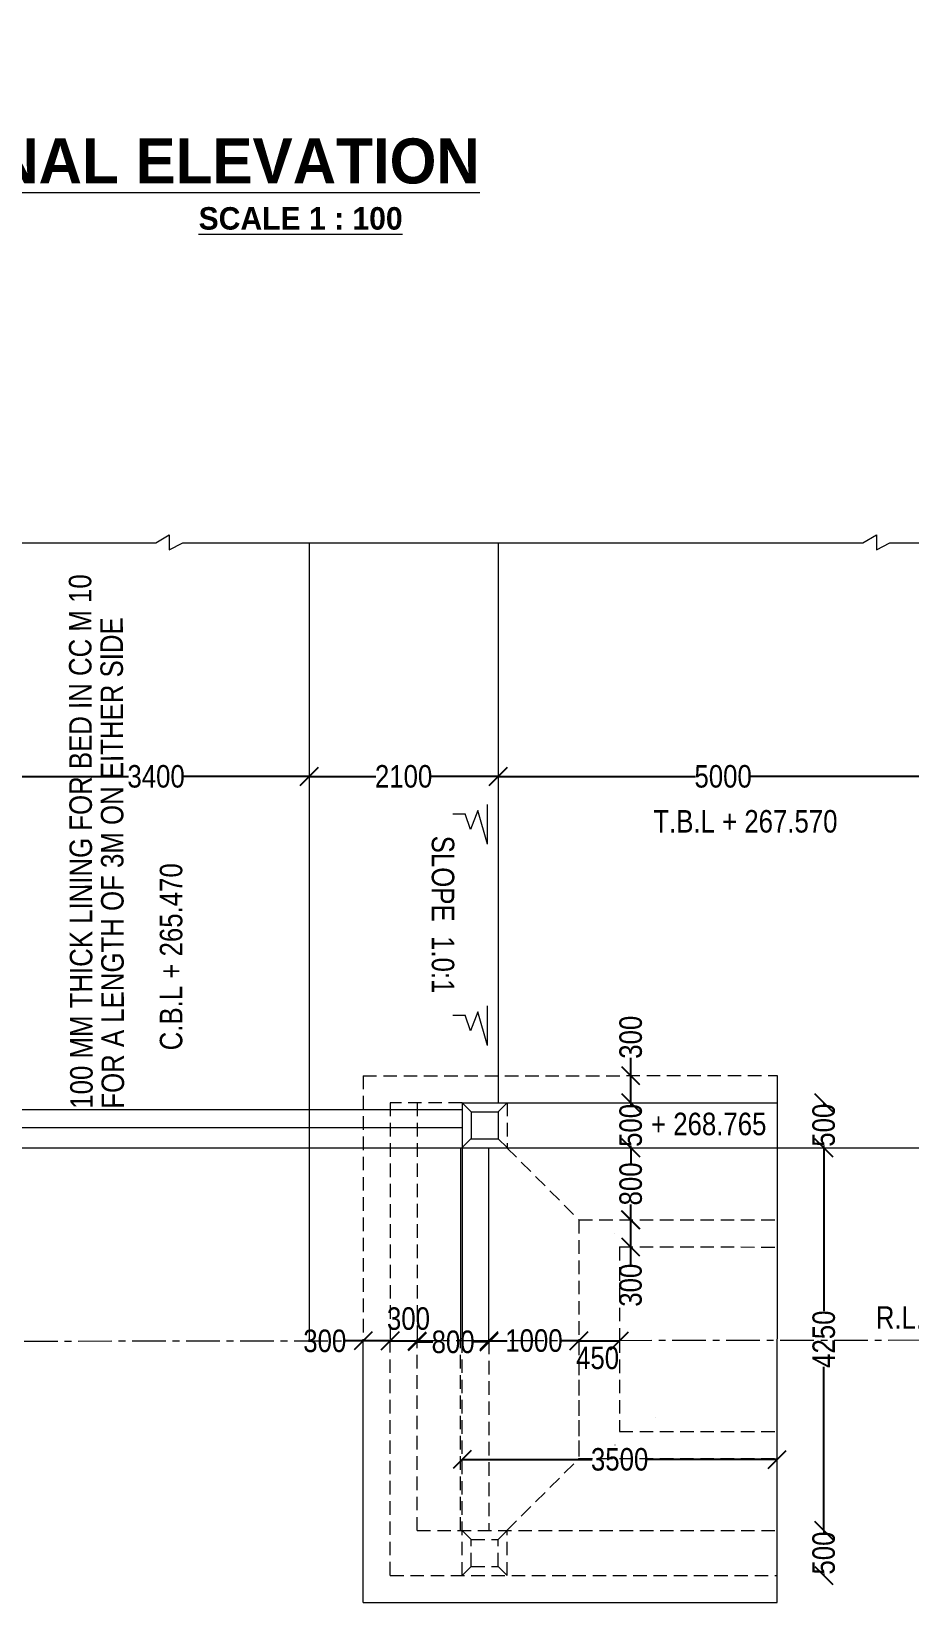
# Model space of a CAD drawing. Header units: millimetres. Extents: x 553923 to 630645, y 36209 to 87636.
# Drawn here: x 580955 to 590712, y 60278 to 77726 of the extents above; entities that cross this region are included whole.
import ezdxf
from ezdxf.enums import TextEntityAlignment as Align

# ---------------------------------------------------------------- set-up
doc = ezdxf.new("R2010")
doc.units = ezdxf.units.MM
doc.header["$LTSCALE"] = 300
doc.header["$MEASUREMENT"] = 0
doc.linetypes.add('CENTER', pattern=[2, 1.25, -0.25, 0.25, -0.25])
doc.linetypes.add('DASHED', pattern=[0.75, 0.5, -0.25])
doc.layers.add('MAIN', color=7, linetype='Continuous')
doc.styles.add('ARIAL NARROW', font='ARIALN.TTF', dxfattribs={"height": 250})
doc.styles.add('CITYBLUEPR', font='cityb___.ttf')
doc.dimstyles.get("Standard").update_dxf_attribs({"dimtxt": 200, "dimasz": 200, "dimexe": 0.18, "dimexo": 0.0625, "dimgap": 0.09, "dimtad": 0, "dimdec": 0, "dimzin": 0, "dimdsep": 46, "dimtxsty": 'ARIAL NARROW', "dimcen": 0.0851, "dimdle": 0.1, "dimse1": 1, "dimse2": 1, "dimadec": 0, "dimazin": 0, "dimtfac": 1, "dimtdec": 0, "dimtofl": 0, "dimtmove": 0, "dimatfit": 3, "dimfxl": 1, "dimtolj": 1, "dimtzin": 0, "dimarcsym": 0})
doc.dimstyles.new('STANDARD$0', dxfattribs={"dimscale": 88.888889, "dimtxt": 0.02, "dimasz": 0.02, "dimexe": 0.05, "dimexo": 0.1, "dimgap": 0.002, "dimtad": 2, "dimdec": 0, "dimzin": 1, "dimdsep": 46, "dimtxsty": 'Standard', "dimcen": 0.09, "dimadec": 0, "dimazin": 0, "dimtfac": 1, "dimtdec": 4, "dimtofl": 0, "dimtmove": 0, "dimatfit": 3, "dimfxl": 1, "dimtolj": 1, "dimtzin": 1, "dimarcsym": 0})

# ---------------------------------------------------------------- blocks, each defined once
blk = doc.blocks.new('_Oblique')
at = {"color": 0, "linetype": 'ByBlock', "lineweight": -2}
blk.add_line((-0.5, -0.5), (0.5, 0.5), dxfattribs=at)
blk = doc.blocks.new('*D3')
at = {"layer": 'Defpoints', "color": 0, "linetype": 'ByBlock', "lineweight": 9, "transparency": 16777216}
for p in [(580640, 69452), (584040, 69452), (584040, 69452)]:
    blk.add_point(p, dxfattribs=at)
at = {"layer": 'MAIN', "color": 0, "linetype": 'ByBlock', "lineweight": -2, "transparency": 16777216}
for p, q in [((580640, 69452), (582034, 69452)), ((584040, 69452), (582646, 69452))]:
    blk.add_line(p, q, dxfattribs=at)
at = {"layer": 'MAIN', "color": 0, "linetype": 'ByBlock', "lineweight": -2, "transparency": 16777216, "xscale": 200, "yscale": 200, "zscale": 200, "rotation": 180}
blk.add_blockref('_Oblique', (580640, 69452), dxfattribs=at)
at = {"layer": 'MAIN', "color": 0, "linetype": 'ByBlock', "lineweight": -2, "transparency": 16777216, "xscale": 200, "yscale": 200, "zscale": 200}
blk.add_blockref('_Oblique', (584040, 69452), dxfattribs=at)
at = {"layer": 'MAIN', "color": 0, "linetype": 'ByBlock', "lineweight": 9, "transparency": 16777216, "insert": (582340, 69452), "char_height": 250, "attachment_point": 5, "style": 'ARIAL NARROW'}
blk.add_mtext('\\A1;3400', dxfattribs=at)
blk = doc.blocks.new('*D4')
at = {"layer": 'Defpoints', "color": 0, "linetype": 'ByBlock', "lineweight": 9, "transparency": 16777216}
for p in [(591140, 77726), (586140, 69452), (591140, 69452)]:
    blk.add_point(p, dxfattribs=at)
at = {"layer": 'MAIN', "color": 0, "linetype": 'ByBlock', "lineweight": -2, "transparency": 16777216}
for p, q in [((586140, 69452), (588334, 69452)), ((591140, 69452), (588946, 69452))]:
    blk.add_line(p, q, dxfattribs=at)
at = {"layer": 'MAIN', "color": 0, "linetype": 'ByBlock', "lineweight": -2, "transparency": 16777216, "xscale": 200, "yscale": 200, "zscale": 200, "rotation": 180}
blk.add_blockref('_Oblique', (586140, 69452), dxfattribs=at)
at = {"layer": 'MAIN', "color": 0, "linetype": 'ByBlock', "lineweight": -2, "transparency": 16777216, "xscale": 200, "yscale": 200, "zscale": 200}
blk.add_blockref('_Oblique', (591140, 69452), dxfattribs=at)
at = {"layer": 'MAIN', "color": 0, "linetype": 'ByBlock', "lineweight": 9, "transparency": 16777216, "insert": (588640, 69452), "char_height": 250, "attachment_point": 5, "style": 'ARIAL NARROW'}
blk.add_mtext('\\A1;5000', dxfattribs=at)
blk = doc.blocks.new('*D5')
at = {"layer": 'Defpoints', "color": 0, "linetype": 'ByBlock', "lineweight": 9, "transparency": 16777216}
for p in [(585740, 63202), (589240, 63202), (585740, 61867)]:
    blk.add_point(p, dxfattribs=at)
at = {"layer": 'MAIN', "color": 0, "linetype": 'ByBlock', "lineweight": -2, "transparency": 16777216}
for p, q in [((585740, 61867), (587185, 61867)), ((589240, 61867), (587796, 61867))]:
    blk.add_line(p, q, dxfattribs=at)
at = {"layer": 'MAIN', "color": 0, "linetype": 'ByBlock', "lineweight": -2, "transparency": 16777216, "xscale": 200, "yscale": 200, "zscale": 200, "rotation": 180}
blk.add_blockref('_Oblique', (585740, 61867), dxfattribs=at)
at = {"layer": 'MAIN', "color": 0, "linetype": 'ByBlock', "lineweight": -2, "transparency": 16777216, "xscale": 200, "yscale": 200, "zscale": 200}
blk.add_blockref('_Oblique', (589240, 61867), dxfattribs=at)
at = {"layer": 'MAIN', "color": 0, "linetype": 'ByBlock', "lineweight": 9, "transparency": 16777216, "insert": (587490, 61867), "char_height": 250, "attachment_point": 5, "style": 'ARIAL NARROW'}
blk.add_mtext('\\A1;3500', dxfattribs=at)
blk = doc.blocks.new('*D7')
at = {"layer": 'Defpoints', "color": 0, "linetype": 'ByBlock', "lineweight": 9, "transparency": 16777216}
for p in [(590116, 65328), (589759, 61078), (590116, 61078)]:
    blk.add_point(p, dxfattribs=at)
at = {"layer": 'MAIN', "color": 0, "linetype": 'ByBlock', "lineweight": -2, "transparency": 16777216}
for p, q in [((589759, 65329), (589759, 63513)), ((589759, 61078), (589759, 62894))]:
    blk.add_line(p, q, dxfattribs=at)
at = {"layer": 'MAIN', "color": 0, "linetype": 'ByBlock', "lineweight": -2, "transparency": 16777216, "xscale": 200, "yscale": 200, "zscale": 200}
for p, rotation in [((589759, 65328), 90), ((589759, 61078), 270)]:
    blk.add_blockref('_Oblique', p, dxfattribs=dict(at, rotation=rotation))
at = {"layer": 'MAIN', "color": 0, "linetype": 'ByBlock', "lineweight": 9, "transparency": 16777216, "insert": (589759, 63203), "char_height": 250, "attachment_point": 5, "rotation": 90, "style": 'ARIAL NARROW'}
blk.add_mtext('\\A1;4250', dxfattribs=at)
blk = doc.blocks.new('*D8')
at = {"color": 0, "linetype": 'DASHED', "lineweight": -2, "transparency": 16777216}
for p, q in [((589758, 61079), (589758, 61055)), ((589758, 60578), (589758, 60602))]:
    blk.add_line(p, q, dxfattribs=at)
at = {"layer": 'Defpoints', "color": 0, "linetype": 'DASHED', "lineweight": 9, "transparency": 16777216}
for p in [(588600, 61078), (588600, 60579), (589758, 60579)]:
    blk.add_point(p, dxfattribs=at)
at = {"color": 0, "linetype": 'DASHED', "lineweight": -2, "transparency": 16777216, "xscale": 200, "yscale": 200, "zscale": 200}
for p, rotation in [((589758, 61078), 90), ((589758, 60579), 270)]:
    blk.add_blockref('_Oblique', p, dxfattribs=dict(at, rotation=rotation))
at = {"color": 0, "linetype": 'DASHED', "lineweight": 9, "transparency": 16777216, "insert": (589758, 60828), "char_height": 250, "attachment_point": 5, "rotation": 90, "style": 'ARIAL NARROW'}
blk.add_mtext('\\A1;500', dxfattribs=at)
blk = doc.blocks.new('*D6')
at = {"layer": 'Defpoints', "color": 0, "linetype": 'ByBlock', "lineweight": 9, "transparency": 16777216}
for p in [(588600, 65829), (588600, 65329), (589758, 65329)]:
    blk.add_point(p, dxfattribs=at)
at = {"layer": 'MAIN', "color": 0, "linetype": 'ByBlock', "lineweight": -2, "transparency": 16777216}
for p, q in [((589758, 65829), (589758, 65805)), ((589758, 65329), (589758, 65353))]:
    blk.add_line(p, q, dxfattribs=at)
at = {"layer": 'MAIN', "color": 0, "linetype": 'ByBlock', "lineweight": -2, "transparency": 16777216, "xscale": 200, "yscale": 200, "zscale": 200}
for p, rotation in [((589758, 65829), 90), ((589758, 65329), 270)]:
    blk.add_blockref('_Oblique', p, dxfattribs=dict(at, rotation=rotation))
at = {"layer": 'MAIN', "color": 0, "linetype": 'ByBlock', "lineweight": 9, "transparency": 16777216, "insert": (589758, 65579), "char_height": 250, "attachment_point": 5, "rotation": 90, "style": 'ARIAL NARROW'}
blk.add_mtext('\\A1;500', dxfattribs=at)
blk = doc.blocks.new('*D35')
at = {"layer": 'Defpoints', "color": 0, "linetype": 'ByBlock', "lineweight": 9, "transparency": 16777216}
for p in [(584040, 69452), (586140, 69452), (586140, 69452)]:
    blk.add_point(p, dxfattribs=at)
at = {"layer": 'MAIN', "color": 0, "linetype": 'ByBlock', "lineweight": -2, "transparency": 16777216}
for p, q in [((584040, 69452), (584782, 69452)), ((586140, 69452), (585397, 69452))]:
    blk.add_line(p, q, dxfattribs=at)
at = {"layer": 'MAIN', "color": 0, "linetype": 'ByBlock', "lineweight": -2, "transparency": 16777216, "xscale": 200, "yscale": 200, "zscale": 200, "rotation": 180}
blk.add_blockref('_Oblique', (584040, 69452), dxfattribs=at)
at = {"layer": 'MAIN', "color": 0, "linetype": 'ByBlock', "lineweight": -2, "transparency": 16777216, "xscale": 200, "yscale": 200, "zscale": 200}
blk.add_blockref('_Oblique', (586140, 69452), dxfattribs=at)
at = {"layer": 'MAIN', "color": 0, "linetype": 'ByBlock', "lineweight": 9, "transparency": 16777216, "insert": (585090, 69452), "char_height": 250, "attachment_point": 5, "style": 'ARIAL NARROW'}
blk.add_mtext('\\A1;2100', dxfattribs=at)
blk = doc.blocks.new('*D38')
at = {"layer": 'Defpoints', "color": 0, "linetype": 'ByBlock', "lineweight": 9, "transparency": 16777216}
for p in [(584940, 63183), (585240, 63183), (585240, 63183)]:
    blk.add_point(p, dxfattribs=at)
at = {"layer": 'MAIN', "color": 0, "linetype": 'ByBlock', "lineweight": -2, "transparency": 16777216}
blk.add_line((584940, 63183), (585240, 63183), dxfattribs=at)
at = {"layer": 'MAIN', "color": 0, "linetype": 'ByBlock', "lineweight": -2, "transparency": 16777216, "xscale": 200, "yscale": 200, "zscale": 200, "rotation": 180}
blk.add_blockref('_Oblique', (584940, 63183), dxfattribs=at)
at = {"layer": 'MAIN', "color": 0, "linetype": 'ByBlock', "lineweight": -2, "transparency": 16777216, "xscale": 200, "yscale": 200, "zscale": 200}
blk.add_blockref('_Oblique', (585240, 63183), dxfattribs=at)
at = {"layer": 'MAIN', "color": 0, "linetype": 'ByBlock', "lineweight": 9, "transparency": 16777216, "insert": (585144, 63430), "char_height": 250, "attachment_point": 5, "style": 'ARIAL NARROW'}
blk.add_mtext('\\A1;300', dxfattribs=at)
blk = doc.blocks.new('*D39')
at = {"layer": 'Defpoints', "color": 0, "linetype": 'ByBlock', "lineweight": 9, "transparency": 16777216}
for p in [(584640, 63183), (584640, 63183), (584940, 63183)]:
    blk.add_point(p, dxfattribs=at)
at = {"layer": 'MAIN', "color": 0, "linetype": 'ByBlock', "lineweight": -2, "transparency": 16777216}
for p, q in [((584640, 63183), (584440, 63183)), ((584940, 63183), (584640, 63183))]:
    blk.add_line(p, q, dxfattribs=at)
at = {"layer": 'MAIN', "color": 0, "linetype": 'ByBlock', "lineweight": -2, "transparency": 16777216, "xscale": 200, "yscale": 200, "zscale": 200, "rotation": 180}
blk.add_blockref('_Oblique', (584640, 63183), dxfattribs=at)
at = {"layer": 'MAIN', "color": 0, "linetype": 'ByBlock', "lineweight": -2, "transparency": 16777216, "xscale": 200, "yscale": 200, "zscale": 200}
blk.add_blockref('_Oblique', (584940, 63183), dxfattribs=at)
at = {"layer": 'MAIN', "color": 0, "linetype": 'ByBlock', "lineweight": 9, "transparency": 16777216, "insert": (584214, 63183), "char_height": 250, "attachment_point": 5, "style": 'ARIAL NARROW'}
blk.add_mtext('\\A1;300', dxfattribs=at)
blk = doc.blocks.new('*D40')
at = {"layer": 'Defpoints', "color": 0, "linetype": 'ByBlock', "lineweight": 9, "transparency": 16777216}
for p in [(586038, 63185), (587038, 63186), (587038, 63185)]:
    blk.add_point(p, dxfattribs=at)
at = {"layer": 'MAIN', "color": 0, "linetype": 'ByBlock', "lineweight": -2, "transparency": 16777216}
for p, q in [((586038, 63186), (586242, 63186)), ((587038, 63186), (586834, 63186))]:
    blk.add_line(p, q, dxfattribs=at)
at = {"layer": 'MAIN', "color": 0, "linetype": 'ByBlock', "lineweight": -2, "transparency": 16777216, "xscale": 200, "yscale": 200, "zscale": 200, "rotation": 180}
blk.add_blockref('_Oblique', (586038, 63186), dxfattribs=at)
at = {"layer": 'MAIN', "color": 0, "linetype": 'ByBlock', "lineweight": -2, "transparency": 16777216, "xscale": 200, "yscale": 200, "zscale": 200}
blk.add_blockref('_Oblique', (587038, 63186), dxfattribs=at)
at = {"layer": 'MAIN', "color": 0, "linetype": 'ByBlock', "lineweight": 9, "transparency": 16777216, "insert": (586538, 63186), "char_height": 250, "attachment_point": 5, "style": 'ARIAL NARROW'}
blk.add_mtext('\\A1;1000', dxfattribs=at)
blk = doc.blocks.new('*D47')
at = {"layer": 'Defpoints', "color": 0, "linetype": 'ByBlock', "lineweight": 9, "transparency": 16777216}
for p in [(585240, 63172), (586040, 63172), (586040, 63172)]:
    blk.add_point(p, dxfattribs=at)
at = {"layer": 'MAIN', "color": 0, "linetype": 'ByBlock', "lineweight": -2, "transparency": 16777216}
for p, q in [((585240, 63172), (585414, 63172)), ((586040, 63172), (585867, 63172))]:
    blk.add_line(p, q, dxfattribs=at)
at = {"layer": 'MAIN', "color": 0, "linetype": 'ByBlock', "lineweight": -2, "transparency": 16777216, "xscale": 200, "yscale": 200, "zscale": 200, "rotation": 180}
blk.add_blockref('_Oblique', (585240, 63172), dxfattribs=at)
at = {"layer": 'MAIN', "color": 0, "linetype": 'ByBlock', "lineweight": -2, "transparency": 16777216, "xscale": 200, "yscale": 200, "zscale": 200}
blk.add_blockref('_Oblique', (586040, 63172), dxfattribs=at)
at = {"layer": 'MAIN', "color": 0, "linetype": 'ByBlock', "lineweight": 9, "transparency": 16777216, "insert": (585640, 63172), "char_height": 250, "attachment_point": 5, "style": 'ARIAL NARROW'}
blk.add_mtext('\\A1;800', dxfattribs=at)
blk = doc.blocks.new('*D48')
at = {"layer": 'Defpoints', "color": 0, "linetype": 'ByBlock', "lineweight": 9, "transparency": 16777216}
for p in [(587038, 63185), (587487, 63186), (587487, 63186)]:
    blk.add_point(p, dxfattribs=at)
at = {"layer": 'MAIN', "color": 0, "linetype": 'ByBlock', "lineweight": -2, "transparency": 16777216}
blk.add_line((587037, 63186), (587487, 63186), dxfattribs=at)
at = {"layer": 'MAIN', "color": 0, "linetype": 'ByBlock', "lineweight": -2, "transparency": 16777216, "xscale": 200, "yscale": 200, "zscale": 200, "rotation": 180}
blk.add_blockref('_Oblique', (587038, 63186), dxfattribs=at)
at = {"layer": 'MAIN', "color": 0, "linetype": 'ByBlock', "lineweight": -2, "transparency": 16777216, "xscale": 200, "yscale": 200, "zscale": 200}
blk.add_blockref('_Oblique', (587487, 63186), dxfattribs=at)
at = {"layer": 'MAIN', "color": 0, "linetype": 'ByBlock', "lineweight": 9, "transparency": 16777216, "insert": (587245, 62994), "char_height": 250, "attachment_point": 5, "style": 'ARIAL NARROW'}
blk.add_mtext('\\A1;450', dxfattribs=at)
blk = doc.blocks.new('*D50')
at = {"layer": 'Defpoints', "color": 0, "linetype": 'ByBlock', "lineweight": 9, "transparency": 16777216}
for p in [(587614, 65327), (587614, 65327), (587614, 64527)]:
    blk.add_point(p, dxfattribs=at)
at = {"layer": 'MAIN', "color": 0, "linetype": 'ByBlock', "lineweight": -2, "transparency": 16777216}
for p, q in [((587614, 65327), (587614, 65153)), ((587614, 64527), (587614, 64700))]:
    blk.add_line(p, q, dxfattribs=at)
at = {"layer": 'MAIN', "color": 0, "linetype": 'ByBlock', "lineweight": -2, "transparency": 16777216, "xscale": 200, "yscale": 200, "zscale": 200}
for p, rotation in [((587614, 65327), 90), ((587614, 64527), 270)]:
    blk.add_blockref('_Oblique', p, dxfattribs=dict(at, rotation=rotation))
at = {"layer": 'MAIN', "color": 0, "linetype": 'ByBlock', "lineweight": 9, "transparency": 16777216, "insert": (587614, 64927), "char_height": 250, "attachment_point": 5, "rotation": 90, "style": 'ARIAL NARROW'}
blk.add_mtext('\\A1;800', dxfattribs=at)
blk = doc.blocks.new('*D51')
at = {"layer": 'Defpoints', "color": 0, "linetype": 'ByBlock', "lineweight": 9, "transparency": 16777216}
for p in [(587614, 65826), (587614, 65826), (587614, 65327)]:
    blk.add_point(p, dxfattribs=at)
at = {"layer": 'MAIN', "color": 0, "linetype": 'ByBlock', "lineweight": -2, "transparency": 16777216}
for p, q in [((587614, 65826), (587614, 65803)), ((587614, 65327), (587614, 65350))]:
    blk.add_line(p, q, dxfattribs=at)
at = {"layer": 'MAIN', "color": 0, "linetype": 'ByBlock', "lineweight": -2, "transparency": 16777216, "xscale": 200, "yscale": 200, "zscale": 200}
for p, rotation in [((587614, 65826), 90), ((587614, 65327), 270)]:
    blk.add_blockref('_Oblique', p, dxfattribs=dict(at, rotation=rotation))
at = {"layer": 'MAIN', "color": 0, "linetype": 'ByBlock', "lineweight": 9, "transparency": 16777216, "insert": (587614, 65577), "char_height": 250, "attachment_point": 5, "rotation": 90, "style": 'ARIAL NARROW'}
blk.add_mtext('\\A1;500', dxfattribs=at)
blk = doc.blocks.new('*D52')
at = {"layer": 'Defpoints', "color": 0, "linetype": 'ByBlock', "lineweight": 9, "transparency": 16777216}
for p in [(587614, 66129), (587614, 66129), (587614, 65829)]:
    blk.add_point(p, dxfattribs=at)
at = {"layer": 'MAIN', "color": 0, "linetype": 'ByBlock', "lineweight": -2, "transparency": 16777216}
for p, q in [((587614, 66129), (587614, 66329)), ((587614, 65829), (587614, 66129))]:
    blk.add_line(p, q, dxfattribs=at)
at = {"layer": 'MAIN', "color": 0, "linetype": 'ByBlock', "lineweight": -2, "transparency": 16777216, "xscale": 200, "yscale": 200, "zscale": 200}
for p, rotation in [((587614, 66129), 90), ((587614, 65829), 270)]:
    blk.add_blockref('_Oblique', p, dxfattribs=dict(at, rotation=rotation))
at = {"layer": 'MAIN', "color": 0, "linetype": 'ByBlock', "lineweight": 9, "transparency": 16777216, "insert": (587614, 66556), "char_height": 250, "attachment_point": 5, "rotation": 90, "style": 'ARIAL NARROW'}
blk.add_mtext('\\A1;300', dxfattribs=at)
blk = doc.blocks.new('*D53')
at = {"layer": 'Defpoints', "color": 0, "linetype": 'ByBlock', "lineweight": 9, "transparency": 16777216}
for p in [(587604, 64528), (587604, 64228), (587612, 64228)]:
    blk.add_point(p, dxfattribs=at)
at = {"layer": 'MAIN', "color": 0, "linetype": 'ByBlock', "lineweight": -2, "transparency": 16777216}
for p, q in [((587612, 64528), (587612, 64228)), ((587612, 64228), (587612, 64028))]:
    blk.add_line(p, q, dxfattribs=at)
at = {"layer": 'MAIN', "color": 0, "linetype": 'ByBlock', "lineweight": -2, "transparency": 16777216, "xscale": 200, "yscale": 200, "zscale": 200}
for p, rotation in [((587612, 64528), 90), ((587612, 64228), 270)]:
    blk.add_blockref('_Oblique', p, dxfattribs=dict(at, rotation=rotation))
at = {"layer": 'MAIN', "color": 0, "linetype": 'ByBlock', "lineweight": 9, "transparency": 16777216, "insert": (587612, 63802), "char_height": 250, "attachment_point": 5, "rotation": 90, "style": 'ARIAL NARROW'}
blk.add_mtext('\\A1;300', dxfattribs=at)
blk = doc.blocks.new('*D56')
at = {"layer": 'Defpoints', "color": 0, "linetype": 'ByBlock', "lineweight": 9, "transparency": 16777216}
for p in [(576797, 65328), (576797, 65328), (587345, 64527)]:
    blk.add_point(p, dxfattribs=at)
at = {"layer": 'MAIN', "color": 0, "linetype": 'ByBlock', "lineweight": -2, "transparency": 16777216}
for p, q in [((576797, 65328), (576797, 65154)), ((576797, 64527), (576797, 64701))]:
    blk.add_line(p, q, dxfattribs=at)
at = {"layer": 'MAIN', "color": 0, "linetype": 'ByBlock', "lineweight": -2, "transparency": 16777216, "xscale": 200, "yscale": 200, "zscale": 200}
for p, rotation in [((576797, 65328), 90), ((576797, 64527), 270)]:
    blk.add_blockref('_Oblique', p, dxfattribs=dict(at, rotation=rotation))
at = {"layer": 'MAIN', "color": 0, "linetype": 'ByBlock', "lineweight": 9, "transparency": 16777216, "insert": (576797, 64928), "char_height": 250, "attachment_point": 5, "rotation": 90, "style": 'ARIAL NARROW'}
blk.add_mtext('\\A1;800', dxfattribs=at)

msp = doc.modelspace()

# ---------------------------------------------------------------- linework, layer by layer
at = {"color": 0, "linetype": 'ByBlock', "lineweight": 9}
for p, q in [((584039.7, 72045.3), (584039.9, 63202.4)), ((586139.8, 72045.3), (586139.9, 65829.3)), ((589240.4, 66129.4), (589240.6, 63205.2)), ((585740.2, 65829.3), (589240.4, 65829.4)), ((585740.2, 65829.3), (585740.4, 63204.8)), ((585840.2, 65728.8), (585740.2, 65829.3)), ((586140.2, 65728.8), (586240.2, 65829.3)), ((578941.5, 65752.4), (585740.3, 65752.2)), ((585840.2, 65728.8), (585840.2, 65429.8)), ((585840.7, 65729.3), (586139.7, 65729.3)), ((586140.2, 65728.8), (586140.2, 65429.8)), ((578941.5, 65552.4), (585740.3, 65552.2)), ((565136.4, 65327.9), (601048.8, 65325.9)), ((585720.2, 65329.3), (585720.4, 63204.8)), ((585840.2, 65429.8), (585740.2, 65329.8)), ((585840.7, 65429.3), (586139.7, 65429.3)), ((586038, 63186), (586038.2, 65327.1)), ((586139.7, 65429.3), (586240.2, 65329.9)), ((584640.1, 60278.4), (584640.3, 63202.5)), ((589240.4, 60277.8), (589240.6, 63202)), ((585840.2, 60678.4), (585740.2, 60577.9)), ((584640.6, 60277.9), (589240.4, 60277.8))]:
    msp.add_line(p, q, dxfattribs=at)
at = {"color": 0, "linetype": 'DASHED', "lineweight": 9}
for p, q in [((584640.1, 66128.8), (584640.3, 63204.7)), ((584640.6, 66129.3), (589240.4, 66129.4)), ((584939.6, 65828.8), (584939.8, 63204.2)), ((585740.2, 65829.3), (584940.1, 65829.3)), ((585240.2, 65829.3), (585240.3, 63204.8)), ((586240.2, 65829.3), (586240.2, 65327.1)), ((585740.3, 65327.1), (585740.4, 63202.4)), ((586237.6, 65329.3), (587038, 64526.7)), ((587038.1, 64526.7), (587037.9, 61877)), ((587038, 64526.7), (589238, 64526.6)), ((587488.1, 64226.7), (587488, 63202.3)), ((587488.1, 64226.7), (589238, 64226.6)), ((584940.1, 60578.4), (584940.3, 63183.1)), ((585240.2, 61077.9), (585240.3, 63202.4)), ((585720.2, 61077.9), (585720.4, 63202.4)), ((585740.2, 60577.9), (585740.4, 63202.4)), ((586038.3, 63186.1), (586038.4, 61077.9)), ((587038, 63202.3), (587038, 61877)), ((587488, 63202.3), (587488.5, 62177)), ((587488.4, 62177), (589237.9, 62176.9)), ((586237.6, 61077.9), (587037.4, 61877)), ((587037.4, 61877), (589237.9, 61876.9)), ((585240.2, 61077.9), (589240.5, 61077.6)), ((585840.2, 60977.4), (585740.2, 61077.4)), ((586139.7, 60977.9), (586240.2, 61077.4)), ((586240.2, 60577.9), (586240.2, 61077.9)), ((585840.2, 60678.4), (585840.2, 60977.4)), ((585840.7, 60977.9), (586139.7, 60977.9)), ((586140.2, 60678.4), (586140.2, 60977.4)), ((584940.6, 60577.9), (589240.4, 60577.8)), ((585840.7, 60677.9), (586139.7, 60677.9)), ((586140.2, 60678.4), (586240.2, 60577.9))]:
    msp.add_line(p, q, dxfattribs=at)
for centre, start, end in [((584640.6, 66128.8), 90.00139, 180.00417), ((584739.6, 66128.8), 90.00139, 180.00417), ((584940.1, 65828.8), 90.00417, 180.00417), ((585840.7, 60977.4), 89.99861, 179.99583)]:
    msp.add_arc(centre, 0.5, start, end, dxfattribs=at)
at = {"color": 0, "linetype": 'ByBlock', "lineweight": 9}
for centre, start, end in [((585039.7, 65828.8), 90.00417, 179.99861), ((585840.7, 65728.8), 90.00139, 180.00417), ((586139.7, 65728.8), 0.00417, 90.00139), ((585840.7, 65429.8), 180.00417, 270.00139), ((586139.7, 65429.8), 270.00139, 0.00417), ((587436.4, 64376.5), 89.99606, 179.99583), ((587886.2, 62328.2), 179.99583, 269.99583), ((587438.8, 62028.3), 179.99583, 269.99583), ((586139.7, 60977.4), 359.99583, 89.99861), ((584940.6, 60578.4), 179.99583, 269.99861), ((585039.6, 60578.4), 179.99861, 269.99861), ((585840.7, 60678.4), 179.99583, 269.99861), ((586139.7, 60678.4), 269.99861, 359.99583), ((584640.6, 60278.4), 179.99583, 269.99861), ((584739.6, 60278.4), 179.99583, 269.99861)]:
    msp.add_arc(centre, 0.5, start, end, dxfattribs=at)
at = {"layer": 'MAIN', "color": 0, "lineweight": 9}
for p, q in [((582336.9, 72045.3), (582486.9, 72133.9)), ((582486.9, 72133.9), (582486.9, 71968.8)), ((590192.3, 72045.3), (590342.3, 72133.9)), ((590342.3, 72133.9), (590342.3, 71968.8)), ((570256.3, 72045.3), (582336.9, 72045.3)), ((582486.9, 71968.8), (582636.9, 72045.3)), ((582636.9, 72045.3), (590192.3, 72045.3)), ((590342.3, 71968.8), (590492.3, 72045.3)), ((590492.3, 72045.3), (599575.2, 72044.7)), ((586021.6, 68700.5), (586021.6, 69140.2)), ((585637.1, 69036.8), (585772.9, 69037.9)), ((585832.9, 68862.8), (585772.9, 69037.9)), ((585913.1, 69074.2), (585832.9, 68862.8)), ((586021.6, 68700.5), (585913.1, 69074.2)), ((585913.1, 66839.2), (585832.9, 66627.9)), ((586021.6, 66465.6), (585913.1, 66839.2)), ((586021.6, 66465.6), (586021.6, 66905.3)), ((585637.1, 66801.9), (585772.9, 66803)), ((585832.9, 66627.9), (585772.9, 66803))]:
    msp.add_line(p, q, dxfattribs=at)
at = {"layer": 'MAIN', "color": 0, "linetype": 'CENTER', "lineweight": 9}
msp.add_line((601048.9, 63202.9), (565137, 63158.3), dxfattribs=at)

# ---------------------------------------------------------------- texts
at = {"layer": 'MAIN', "color": 0, "lineweight": 9, "style": 'CITYBLUEPR'}
for s, height, p in [('%%uSECTIONAL ELEVATION', 500, (581999.8, 76037.6)), ('%%uSCALE 1 : 100', 250, (583945.8, 75525))]:
    msp.add_text(s, height=height, dxfattribs=at).set_placement(p, align=Align.CENTER)
at = {"layer": 'MAIN', "color": 0, "lineweight": 9, "style": 'ARIAL NARROW'}
for s, rotation, p in [('100 MM THICK LINING FOR BED IN CC M 10', 90.1549, (581635.9, 65763)), ('FOR A LENGTH OF 3M ON EITHER SIDE', 90.1549, (581984.9, 65763)), ('C.B.L + 265.470', 90, (582631.2, 66410.8)), ('+ 268.765', 360, (587839, 65468))]:
    msp.add_text(s, height=250, rotation=rotation, dxfattribs=at).set_placement(p)
for s, p in [('T.B.L + 267.570', (587864.6, 68829.1)), ('R.L. + 268.165', (590336.6, 63317.9))]:
    msp.add_text(s, height=250, dxfattribs=at).set_placement(p)
at = {"layer": 'MAIN', "color": 0, "lineweight": 9, "insert": (585525.9, 68794.4), "char_height": 250, "attachment_point": 4, "rotation": 270, "style": 'ARIAL NARROW'}
msp.add_mtext('SLOPE  1.0:1', dxfattribs=at)

# ---------------------------------------------------------------- dimensions: what is measured, and where the dimension line sits
at = {"color": 0, "linetype": 'DASHED', "lineweight": 9}
dim = msp.add_linear_dim(base=(589757.7, 60578.5), p1=(588600.3, 61078.5), p2=(588600.3, 60578.5), angle=90, dimstyle='Standard', override={"dimtxt": 250, "dimblk1": 'Oblique', "dimblk2": 'Oblique', "dimsah": 1}, dxfattribs=at)
dim.commit()
dim.dimension.update_dxf_attribs({"geometry": '*D8', "text_midpoint": (589757.7, 60828.5)})
at = {"layer": 'MAIN', "color": 0, "linetype": 'ByBlock', "lineweight": 9}
for base, p1, p2, dimstyle, override, picture, middle in [((591139.8, 69451.9), (586139.8, 69451.9), (591139.8, 77726.2), 'Standard', {"dimtxt": 250, "dimblk1": 'Oblique', "dimblk2": 'Oblique', "dimsah": 1}, '*D4', (588639.8, 69451.9)), ((584039.8, 69452), (580639.8, 69452.1), (584039.8, 69452), 'Standard', {"dimtxt": 250, "dimblk1": 'Oblique', "dimblk2": 'Oblique', "dimsah": 1}, '*D3', (582339.8, 69452)), ((586139.8, 69451.9), (584039.9, 69452), (586139.8, 69451.9), 'STANDARD$0', {"dimscale": 1, "dimtxt": 250, "dimasz": 200, "dimexe": 0.18, "dimexo": 0.0625, "dimgap": 0.09, "dimtad": 0, "dimzin": 0, "dimtxsty": 'ARIAL NARROW', "dimblk1": 'Oblique', "dimblk2": 'Oblique', "dimsah": 1, "dimcen": 0.0851, "dimdle": 0.1, "dimse1": 1, "dimse2": 1, "dimtdec": 0, "dimtzin": 0}, '*D35', (585089.9, 69451.9)), ((584640.3, 63182.8), (584940.3, 63182.8), (584640.3, 63183), 'STANDARD$0', {"dimscale": 1, "dimtxt": 250, "dimasz": 200, "dimexe": 0.18, "dimexo": 0.0625, "dimgap": 0.09, "dimtad": 0, "dimzin": 0, "dimtxsty": 'ARIAL NARROW', "dimblk1": 'Oblique', "dimblk2": 'Oblique', "dimsah": 1, "dimcen": 0.0851, "dimdle": 0.1, "dimse1": 1, "dimse2": 1, "dimtdec": 0, "dimtzin": 0}, '*D39', (584214.1, 63182.8)), ((587038, 63186), (586038.1, 63185.1), (587038, 63185.5), 'STANDARD$0', {"dimscale": 1, "dimtxt": 250, "dimasz": 200, "dimexe": 0.18, "dimexo": 0.0625, "dimgap": 0.09, "dimtad": 0, "dimzin": 0, "dimtxsty": 'ARIAL NARROW', "dimblk1": 'Oblique', "dimblk2": 'Oblique', "dimsah": 1, "dimcen": 0.0851, "dimdle": 0.1, "dimse1": 1, "dimse2": 1, "dimtdec": 0, "dimtzin": 0}, '*D40', (586538.1, 63186)), ((586040.4, 63172.4), (585240.4, 63172.3), (586040.4, 63172.4), 'STANDARD$0', {"dimscale": 1, "dimtxt": 250, "dimasz": 200, "dimexe": 0.18, "dimexo": 0.0625, "dimgap": 0.09, "dimtad": 0, "dimzin": 0, "dimtxsty": 'ARIAL NARROW', "dimblk1": 'Oblique', "dimblk2": 'Oblique', "dimsah": 1, "dimcen": 0.0851, "dimdle": 0.1, "dimse1": 1, "dimse2": 1, "dimtdec": 0, "dimtmove": 2, "dimtzin": 0}, '*D47', (585640.4, 63172.4)), ((585740.4, 61867.1), (589240.4, 63201.8), (585740.4, 63201.8), 'Standard', {"dimtxt": 250, "dimblk1": 'Oblique', "dimblk2": 'Oblique', "dimsah": 1}, '*D5', (587490.4, 61867.1))]:
    dim = msp.add_linear_dim(base=base, p1=p1, p2=p2, dimstyle=dimstyle, override=override, dxfattribs=at)
    dim.commit()
    dim.dimension.update_dxf_attribs({"geometry": picture, "text_midpoint": middle})
for base, p1, p2, dimstyle, override, picture, middle in [((587613.9, 66129.4), (587613.6, 65829.4), (587613.9, 66129.4), 'STANDARD$0', {"dimscale": 1, "dimtxt": 250, "dimasz": 200, "dimexe": 0.18, "dimexo": 0.0625, "dimgap": 0.09, "dimtad": 0, "dimzin": 0, "dimtxsty": 'ARIAL NARROW', "dimblk1": 'Oblique', "dimblk2": 'Oblique', "dimsah": 1, "dimcen": 0.0851, "dimdle": 0.1, "dimse1": 1, "dimse2": 1, "dimtdec": 0, "dimtzin": 0}, '*D52', (587613.9, 66555.6)), ((587613.6, 65826.4), (587613.6, 65326.7), (587613.6, 65826.4), 'STANDARD$0', {"dimscale": 1, "dimtxt": 250, "dimasz": 200, "dimexe": 0.18, "dimexo": 0.0625, "dimgap": 0.09, "dimtad": 0, "dimzin": 0, "dimtxsty": 'ARIAL NARROW', "dimblk1": 'Oblique', "dimblk2": 'Oblique', "dimsah": 1, "dimcen": 0.0851, "dimdle": 0.1, "dimse1": 1, "dimse2": 1, "dimtdec": 0, "dimtzin": 0}, '*D51', (587613.6, 65576.5)), ((589757.6, 65328.9), (588600.2, 65828.8), (588600.2, 65328.9), 'Standard', {"dimtxt": 250, "dimblk1": 'Oblique', "dimblk2": 'Oblique', "dimsah": 1}, '*D6', (589757.6, 65578.8)), ((576797.5, 65327.7), (587345.5, 64527.4), (576797.5, 65327.7), 'STANDARD$0', {"dimscale": 1, "dimtxt": 250, "dimasz": 200, "dimexe": 0.18, "dimexo": 0.0625, "dimgap": 0.09, "dimtad": 0, "dimzin": 0, "dimtxsty": 'ARIAL NARROW', "dimblk1": 'Oblique', "dimblk2": 'Oblique', "dimsah": 1, "dimcen": 0.0851, "dimdle": 0.1, "dimse1": 1, "dimse2": 1, "dimtdec": 0, "dimtzin": 0}, '*D56', (576797.5, 64927.5)), ((587613.6, 65326.7), (587613.5, 64526.7), (587613.6, 65326.7), 'STANDARD$0', {"dimscale": 1, "dimtxt": 250, "dimasz": 200, "dimexe": 0.18, "dimexo": 0.0625, "dimgap": 0.09, "dimtad": 0, "dimzin": 0, "dimtxsty": 'ARIAL NARROW', "dimblk1": 'Oblique', "dimblk2": 'Oblique', "dimsah": 1, "dimcen": 0.0851, "dimdle": 0.1, "dimse1": 1, "dimse2": 1, "dimtdec": 0, "dimtzin": 0}, '*D50', (587613.6, 64926.7)), ((589759.3, 61078.5), (590116, 65328.5), (590116, 61078.5), 'Standard', {"dimtxt": 250, "dimblk1": 'Oblique', "dimblk2": 'Oblique', "dimsah": 1}, '*D7', (589759.3, 63203.5)), ((587612, 64228), (587604, 64528), (587604, 64228), 'STANDARD$0', {"dimscale": 1, "dimtxt": 250, "dimasz": 200, "dimexe": 0.18, "dimexo": 0.0625, "dimgap": 0.09, "dimtad": 0, "dimzin": 0, "dimtxsty": 'ARIAL NARROW', "dimblk1": 'Oblique', "dimblk2": 'Oblique', "dimsah": 1, "dimcen": 0.0851, "dimdle": 0.1, "dimse1": 1, "dimse2": 1, "dimtdec": 0, "dimtzin": 0}, '*D53', (587612, 63801.8))]:
    dim = msp.add_linear_dim(base=base, p1=p1, p2=p2, angle=90, dimstyle=dimstyle, override=override, dxfattribs=at)
    dim.commit()
    dim.dimension.update_dxf_attribs({"geometry": picture, "text_midpoint": middle})
for base, p1, p2, picture, middle in [((585240.3, 63183.1), (584940.3, 63182.8), (585240.3, 63182.7), '*D38', (585144.5, 63430)), ((587487.015, 63185.6916), (587037.5091, 63185.4667), (587487.015, 63185.6916), '*D48', (587245, 62994))]:
    dim = msp.add_linear_dim(base=base, p1=p1, p2=p2, dimstyle='STANDARD$0', override={"dimscale": 1, "dimtxt": 250, "dimasz": 200, "dimexe": 0.18, "dimexo": 0.0625, "dimgap": 0.09, "dimtad": 0, "dimzin": 0, "dimtxsty": 'ARIAL NARROW', "dimblk1": 'Oblique', "dimblk2": 'Oblique', "dimsah": 1, "dimcen": 0.0851, "dimdle": 0.1, "dimse1": 1, "dimse2": 1, "dimtdec": 0, "dimtmove": 2, "dimtzin": 0}, dxfattribs=at)
    dim.commit()
    dim.dimension.update_dxf_attribs({"geometry": picture, "text_midpoint": middle, "dimtype": 160})

doc.saveas('drawing.dxf')
